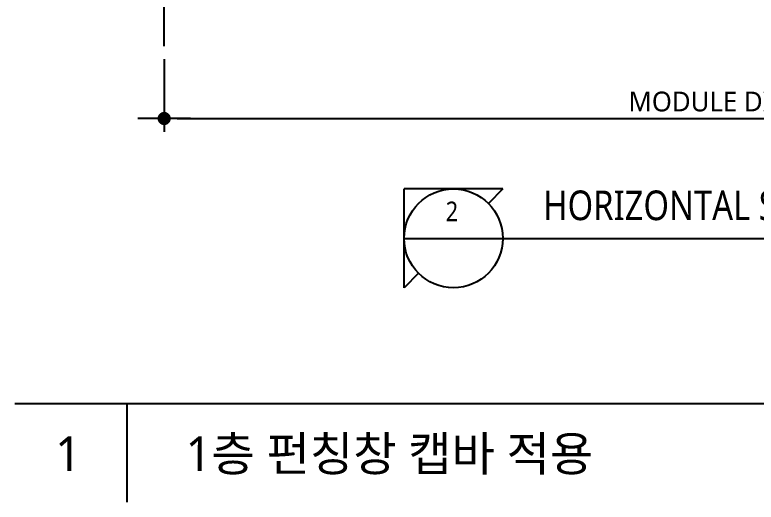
# Model space of a CAD drawing. Extents: x 93 to 3288, y 42 to 1146.
# Drawn here: x 93 to 318.4, y 42 to 190.1 of the extents above; entities that cross this region are included whole.
import ezdxf

# ---------------------------------------------------------------- set-up
doc = ezdxf.new("R2010")
doc.units = 0
doc.header["$LTSCALE"] = 200
doc.header["$MEASUREMENT"] = 0
doc.header["$PDMODE"] = 3
doc.header["$PDSIZE"] = -1
doc.linetypes.add('CEN-GAUN', pattern=[32.2, 30, -1, 0.2, -1])
doc.linetypes.add('CENTERX2', pattern=[4, 2.5, -0.5, 0.5, -0.5])
doc.layers.get('0').update_dxf_attribs({"linetype": 'CONTINUOUS'})
doc.layers.get('Defpoints').update_dxf_attribs({"color": 137, "linetype": 'CONTINUOUS'})
for name, color, linetype in [('01TEX', 3, 'CONTINUOUS'), ('3', 3, 'CONTINUOUS'), ('CEN', 1, 'CEN-GAUN'), ('DIM', 7, 'CONTINUOUS'), ('FORM', 7, 'CONTINUOUS')]:
    doc.layers.add(name, color=color, linetype=linetype)
doc.styles.add('FORM1', font='malgun.ttf', dxfattribs={"width": 0.85})
doc.styles.add('GAUN', font='malgun.ttf')
doc.styles.add('맑은고딕', font='malgun.ttf')
doc.dimstyles.new('GAUN-4', dxfattribs={"dimscale": 4, "dimtxt": 1.5, "dimasz": 1, "dimexe": 1, "dimexo": 1, "dimgap": 0.5, "dimtad": 1, "dimdec": 1, "dimzin": 1, "dimdsep": 46, "dimlunit": 6, "dimtxsty": '맑은고딕', "dimblk": 'CJDOT', "dimcen": 0.09, "dimdle": 1, "dimclrd": 256, "dimclre": 256, "dimclrt": 3, "dimadec": 0, "dimazin": 0, "dimtfac": 1, "dimtdec": 1, "dimtix": 1, "dimtmove": 2, "dimatfit": 3, "dimfxl": 1, "dimtolj": 1, "dimtzin": 1, "dimarcsym": 0})

# ---------------------------------------------------------------- blocks, each defined once
blk = doc.blocks.new('CJDOT')
blk.add_line((-2, 0), (2, 0))
at = {"const_width": 0.5}
blk.add_lwpolyline([(-0.25, 0, 1), (0.25, 0, 1)], format="xyb", close=True, dxfattribs=at)
blk = doc.blocks.new('*D190')
at = {"layer": 'Defpoints', "color": 0, "transparency": 16777216}
for p in [(138.4, 180.58), (473.32, 180.58), (473.32, 158.58)]:
    blk.add_point(p, dxfattribs=at)
at = {"layer": 'DIM', "lineweight": -2, "transparency": 16777216}
for p, q in [((138.4, 176.58), (138.4, 154.58)), ((473.32, 176.58), (473.32, 154.58)), ((142.4, 158.58), (469.32, 158.58))]:
    blk.add_line(p, q, dxfattribs=at)
at = {"layer": 'DIM', "lineweight": -2, "transparency": 16777216, "xscale": 4, "yscale": 4, "zscale": 4, "rotation": 180}
blk.add_blockref('CJDOT', (138.4, 158.58), dxfattribs=at)
at = {"layer": 'DIM', "lineweight": -2, "transparency": 16777216, "xscale": 4, "yscale": 4, "zscale": 4}
blk.add_blockref('CJDOT', (473.32, 158.58), dxfattribs=at)
at = {"layer": 'DIM', "color": 3, "transparency": 16777216, "insert": (305.86, 163.68), "char_height": 6, "attachment_point": 5, "style": '맑은고딕'}
blk.add_mtext('\\A1;MODULE DIM.', dxfattribs=at)

msp = doc.modelspace()

# ---------------------------------------------------------------- linework, layer by layer
at = {"layer": '3'}
for p, q in [((93, 72), (1467, 72)), ((127, 72), (127, 42))]:
    msp.add_line(p, q, dxfattribs=at)
at = {"layer": 'CEN', "color": 1, "linetype": 'CENTERX2', "ltscale": 10}
msp.add_line((138.4, 180.58), (138.4, 371.58), dxfattribs=at)
at = {"layer": 'FORM'}
for p, q in [((241.34, 137.16), (211.34, 137.16)), ((211.34, 107.16), (211.34, 137.16)), ((241.34, 137.16), (236.95, 132.76)), ((211.34, 122.16), (421.19, 122.16)), ((215.74, 111.55), (211.34, 107.16))]:
    msp.add_line(p, q, dxfattribs=at)
msp.add_circle((226.34, 122.16), 15, dxfattribs=at)

# ---------------------------------------------------------------- texts
at = {"layer": '01TEX', "style": 'FORM1', "width": 0.85}
msp.add_text('HORIZONTAL SECTION DETAIL', height=9, dxfattribs=at).set_placement((253.65, 127.69))
at = {"layer": '01TEX', "style": 'GAUN'}
for s, p in [('1층 펀칭창 캡바 적용', (144.95, 51.46)), ('1', (105.28, 51.46))]:
    msp.add_text(s, height=10.5, dxfattribs=at).set_placement(p)
at = {"layer": 'FORM', "color": 0, "style": 'FORM1', "width": 0.85}
msp.add_text('2', height=6, dxfattribs=at).set_placement((223.97, 127.33))

# ---------------------------------------------------------------- dimensions: what is measured, and where the dimension line sits
at = {"layer": 'DIM'}
dim = msp.add_linear_dim(base=(473.32, 158.58), p1=(138.4, 180.58), p2=(473.32, 180.58), text='MODULE DIM.', dimstyle='GAUN-4', dxfattribs=at)
dim.commit()
dim.dimension.update_dxf_attribs({"geometry": '*D190', "text_midpoint": (305.86, 163.68)})

doc.saveas('drawing.dxf')
